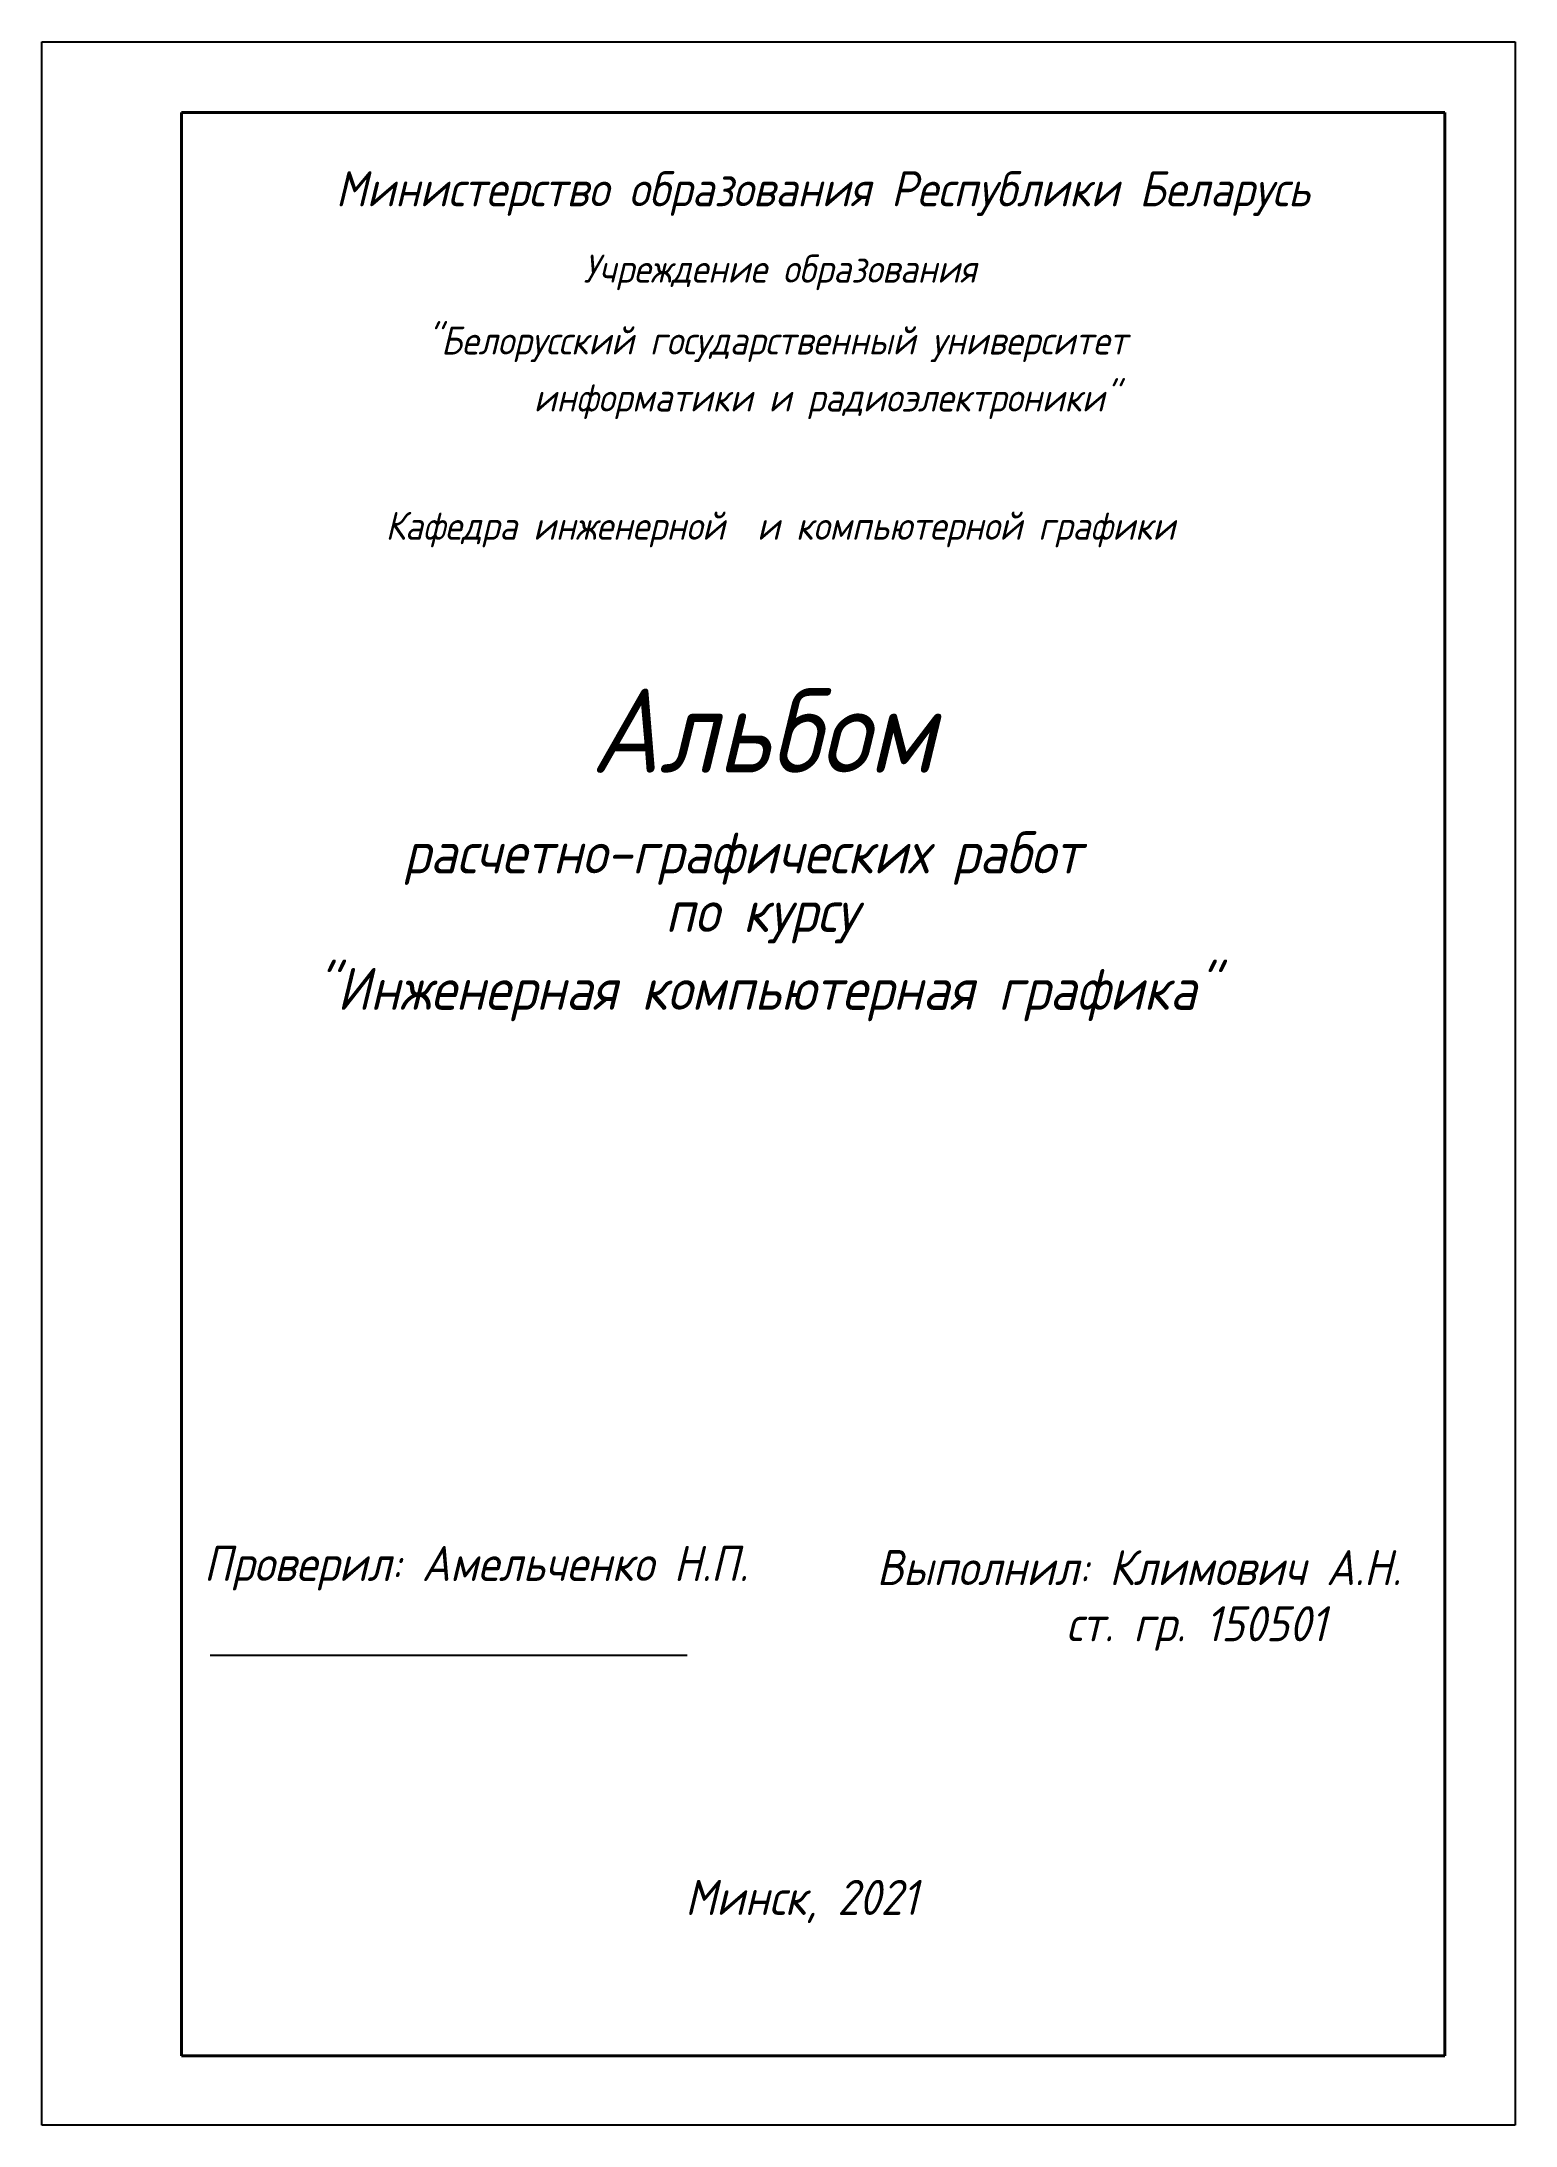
# Model space of a CAD drawing. Header units: millimetres. Extents: x 0 to 210, y 0 to 297.
import ezdxf

# ---------------------------------------------------------------- set-up
doc = ezdxf.new("R2010")
doc.units = ezdxf.units.MM
doc.layers.get('Defpoints').update_dxf_attribs({"color": 5})
doc.layers.add('основн', color=7, linetype='Continuous', lineweight=60)
doc.layers.add('тонкая', color=7, linetype='Continuous')
doc.styles.get("Standard").update_dxf_attribs({"font": 'isocpeui.ttf'})

msp = doc.modelspace()

# ---------------------------------------------------------------- linework, layer by layer
at = {"layer": 'Defpoints'}
for p, q in [((0, 0), (0, 297)), ((0, 297), (210, 297)), ((210, 297), (210, 0)), ((210, 0), (0, 0))]:
    msp.add_line(p, q, dxfattribs=at)
at = {"layer": 'основн', "lineweight": 40}
for p, q in [((19.94, 9.91), (19.94, 286.91)), ((19.94, 286.91), (199.94, 286.91)), ((199.94, 286.91), (199.94, 9.91)), ((199.94, 9.91), (19.94, 9.91))]:
    msp.add_line(p, q, dxfattribs=at)
at = {"layer": 'тонкая'}
msp.add_line((24, 67), (92, 67), dxfattribs=at)

# ---------------------------------------------------------------- texts
at = {"layer": 'тонкая', "width": 0.9}
for s, height, p in [('Министерство образования Республики Беларусь', 5, (41.91, 273.53)), ('Учреждение образования', 4, (77.2, 262.65)), ('"Белорусский государственный университет', 4, (54.86, 252.41)), ('информатики и радиоэлектроники"', 4, (70.12, 244.28)), ('Кафедра инженерной  и компьютерной графики', 4, (49, 226)), ('расчетно-графических работ', 6, (51.55, 178.44)), ('по курсу ', 6, (88.87, 170.09)), ('"Инженерная компьютерная графика"', 6, (39, 159)), ('Проверил: Амельченко Н.П.', 5, (23.11, 77.59)), ('Выполнил: Климович А.Н.', 5, (119, 77)), ('ст. гр. 150501', 5, (146, 69)), ('Минск, 2021', 5, (91.71, 29.99))]:
    msp.add_text(s, height=height, dxfattribs=at).set_placement(p)
at = {"layer": 'тонкая', "lineweight": 80, "width": 0.9}
msp.add_text('Альбом ', height=12, dxfattribs=at).set_placement((78.25, 192.8))

doc.saveas('drawing.dxf')
